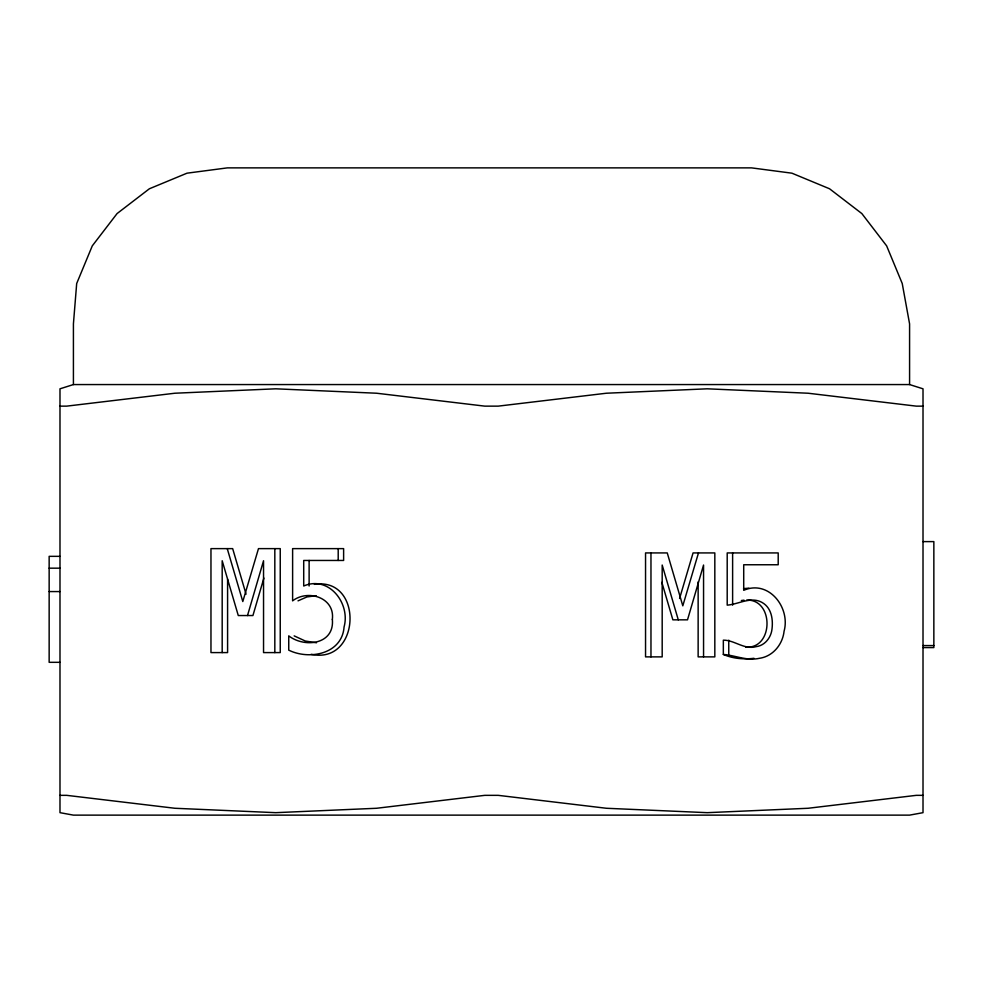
<?xml version="1.0" encoding="UTF-8"?>
<svg xmlns="http://www.w3.org/2000/svg" width="983" height="983" viewBox="0 0 983 983"><rect width="100%" height="100%" fill="white"/><g stroke="black" fill="none" stroke-linecap="round" stroke-linejoin="round"><path stroke-width="1.47" d="M247.507 615.542L263.542 560.74L263.542 652.589L280.241 652.589L280.241 548.625L258.48 548.625L242.801 601.547L227.245 548.625M263.899 578.041L252.926 615.542L238.279 615.542L222.183 560.74L222.183 652.589M679.572 598.487L693.064 552.925L714.825 552.925L714.825 656.877L698.139 656.877L698.139 581.875M698.483 552.925L682.804 605.835L667.248 552.925L645.548 552.925L645.548 656.877L662.186 656.877L662.186 565.041L678.282 619.831M298.021 600.846L306.893 596.951L316.182 595.698M723.341 654.445C735.235 655.354 746.994 661.166 759.404 658.303C772.871 656.46 782.665 644.406 784.065 631.258C790.651 607.629 768.731 579.405 743.713 590.316L743.713 564.758L778.204 564.758L778.204 552.925L727.199 552.925L727.199 605.147C739.081 604.275 752.265 595.243 763.852 603.611C771.741 609.251 773.08 619.941 772.024 628.899C771.163 637.488 764.934 645.61 756.025 646.679C744.156 649.923 734.522 640.031 723.341 640.166L723.341 654.445C732.913 658.659 743.676 659.544 753.986 658.303M73.418 384.562L59.988 388.813L59.988 812.671L73.418 815.128L909.582 815.128L923.012 812.671L923.012 388.813L909.582 384.562L73.418 384.562L73.418 323.886L76.686 283.509L92.279 245.873L117.075 213.569L149.379 188.773L187.016 173.18L227.392 167.872L751.528 167.872L791.905 173.18L829.541 188.773L861.845 213.569L886.641 245.873L902.234 283.509L909.582 323.886L909.582 384.562M741.366 600.527L744.02 600.171M314.363 584.344C363.968 576.714 360.835 664.975 311.144 654.322M743.541 588.645L748.849 588.153M745.655 647.06C773.621 649.468 774.297 599.102 746.625 600.097M59.988 406.139L66.697 406.139L174.913 393.225L275.744 388.813L376.575 393.225L484.791 406.139L498.209 406.139L606.425 393.225L707.256 388.813L808.087 393.225L916.303 406.139L923.012 406.139M923.012 541.608L933.85 541.608L933.85 647.588L923.012 647.588M59.988 556.341L49.15 556.341L49.15 662.321L59.988 662.321M49.15 568.174L59.988 568.174M49.15 591.569L59.988 591.569M923.012 645.573L933.85 645.573M59.988 795.345L66.697 795.345L174.913 808.272L275.744 812.671L376.575 808.272L484.791 795.345L498.209 795.345L606.425 808.272L707.256 812.671L808.087 808.272L916.303 795.345L923.012 795.345M316.477 642.771L305.32 641.027L294.163 635.878M661.854 582.341L672.864 619.831L687.51 619.831L703.558 565.041L703.558 656.877M246.057 594.199L232.664 548.625L210.964 548.625L210.964 652.589L227.589 652.589L227.589 579.11M732.618 552.925L732.618 605.147M728.759 640.166L728.759 654.445M650.967 552.925L650.967 656.877M338.201 548.625L338.201 560.457M309.117 560.457L309.117 586.015M274.822 548.625L274.822 652.589M332.352 619.376C334.712 644.516 304.718 648.166 288.744 635.878L288.744 650.144C309.35 660.343 342.145 654.051 344.062 626.97C350.636 603.329 328.715 575.104 303.71 586.015L303.71 560.457L343.62 560.457L343.62 548.625L292.615 548.625L292.615 600.846C308.011 588.977 335.092 597.652 332.352 619.376"/></g></svg>
